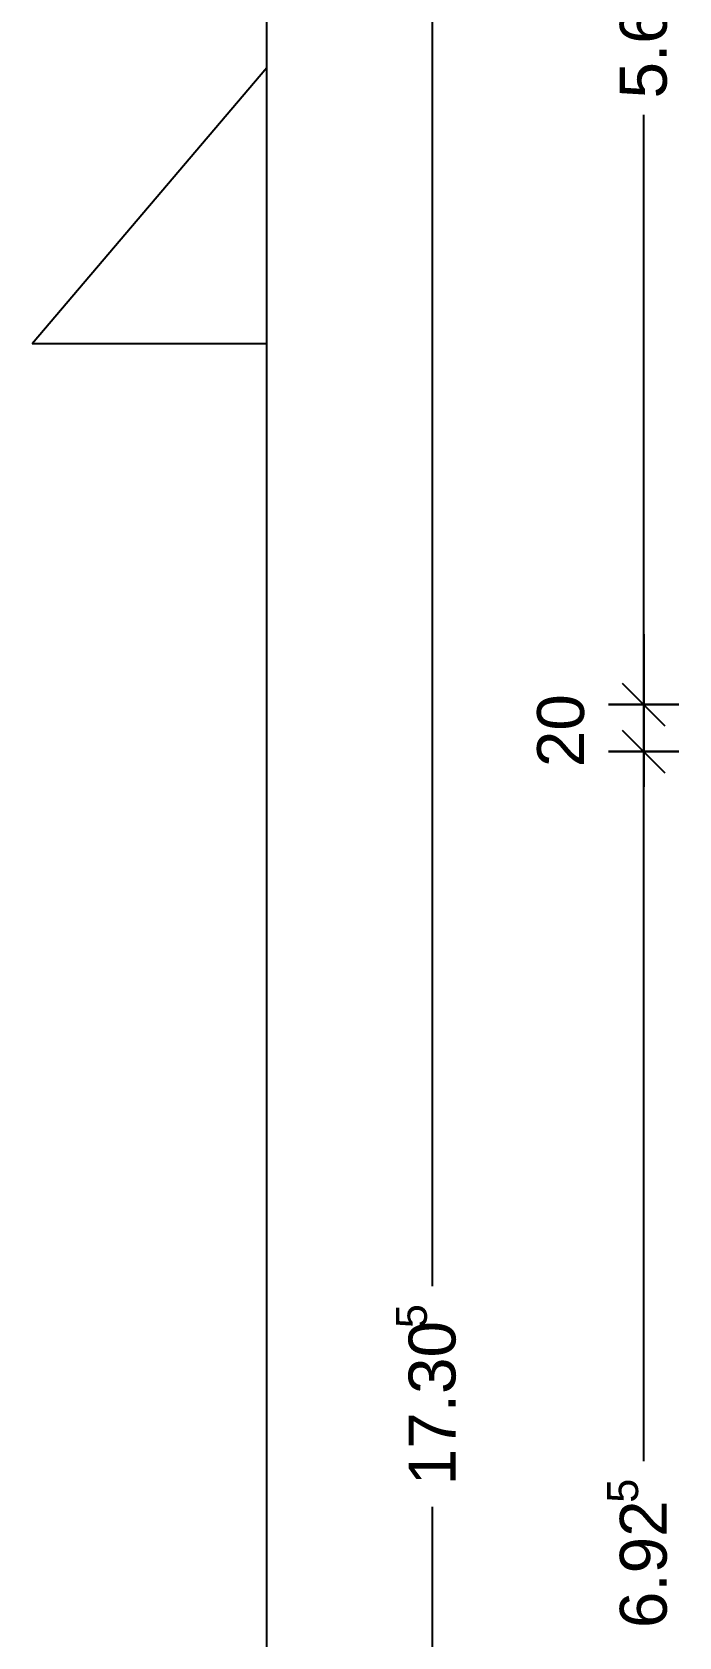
# Model space of a CAD drawing. Extents: x 0 to 756, y -25 to 420.
# Drawn here: x 0 to 55.1, y 184.2 to 320.9 of the extents above; entities that cross this region are included whole.
import ezdxf

# ---------------------------------------------------------------- set-up
doc = ezdxf.new("R2010")
doc.units = 0
doc.layers.get('0').update_dxf_attribs({"lineweight": 25})
doc.layers.get('DEFPOINTS').update_dxf_attribs({"lineweight": 25})
doc.layers.add('Standard', color=7, linetype='Continuous', lineweight=25)
doc.layers.add('X_Planrahmen', color=7, linetype='Continuous', lineweight=25)
doc.styles.get("Standard").update_dxf_attribs({"font": 'arial.ttf'})

# ---------------------------------------------------------------- blocks, each defined once
blk = doc.blocks.new('Blockreferenz-A0T78P2KOY', base_point=(0, -25))
at = {"layer": 'X_Planrahmen', "color": 0, "linetype": 'ByBlock', "lineweight": -2, "ltscale": 0.25}
for p, q in [((20, 5), (20, 415)), ((20, 317.8), (0, 294.3)), ((20, 294.3), (0, 294.3))]:
    blk.add_line(p, q, dxfattribs=at)
blk = doc.blocks.new('Referenz-A0T78P30OY')
at = {"layer": 'DEFPOINTS', "color": 0, "linetype": 'Continuous', "lineweight": -2, "ltscale": 0.25}
for p, q in [((52.12, 263.58), (52.12, 263.58)), ((52.12, 259.58), (52.12, 259.58))]:
    blk.add_line(p, q, dxfattribs=at)
at = {"layer": 'Standard', "color": 0, "lineweight": -2}
for p, q in [((34.12, 214.07), (34.12, 376.58)), ((52.12, 263.58), (52.12, 313.81)), ((52.12, 269.58), (52.12, 260.58)), ((52.12, 257.58), (52.12, 266.58)), ((53.92, 261.78), (50.32, 265.38)), ((50.32, 265.38), (53.92, 261.78)), ((52.12, 265.58), (52.12, 256.58)), ((55.12, 263.58), (49.12, 263.58)), ((49.12, 263.58), (55.12, 263.58)), ((52.12, 259.58), (52.12, 263.58)), ((52.12, 253.58), (52.12, 262.58)), ((53.92, 257.78), (50.32, 261.38)), ((50.32, 261.38), (53.92, 257.78)), ((55.12, 259.58), (49.12, 259.58)), ((49.12, 259.58), (55.12, 259.58)), ((52.12, 199.15), (52.12, 259.58)), ((34.12, 30.52), (34.12, 195.27))]:
    blk.add_line(p, q, dxfattribs=at)
at = {"layer": 'Standard', "color": 0, "lineweight": -2, "attachment_point": 1, "rotation": 90}
for s, insert, char_height in [('{\\fArial;5.65}', (50.08, 315.2), 4), ('{\\fArial;20}', (43.03, 258.26), 4), ('{\\fArial;5}', (31, 210.48), 2.64), ('{\\fArial;17.30}', (32.08, 197.11), 4), ('{\\fArial;5}', (49, 195.61), 2.64), ('{\\fArial;6.92}', (50.08, 184.94), 4)]:
    blk.add_mtext(s, dxfattribs=dict(at, insert=insert, char_height=char_height))

msp = doc.modelspace()

# ---------------------------------------------------------------- block references
at = {"ltscale": 0.25}
msp.add_blockref('Blockreferenz-A0T78P2KOY', (0, -25), dxfattribs=at)
at = {"color": 8, "lineweight": 25, "ltscale": 0.25, "true_color": 0x808080}
msp.add_blockref('Referenz-A0T78P30OY', (0, 0), dxfattribs=at)

doc.saveas('drawing.dxf')
